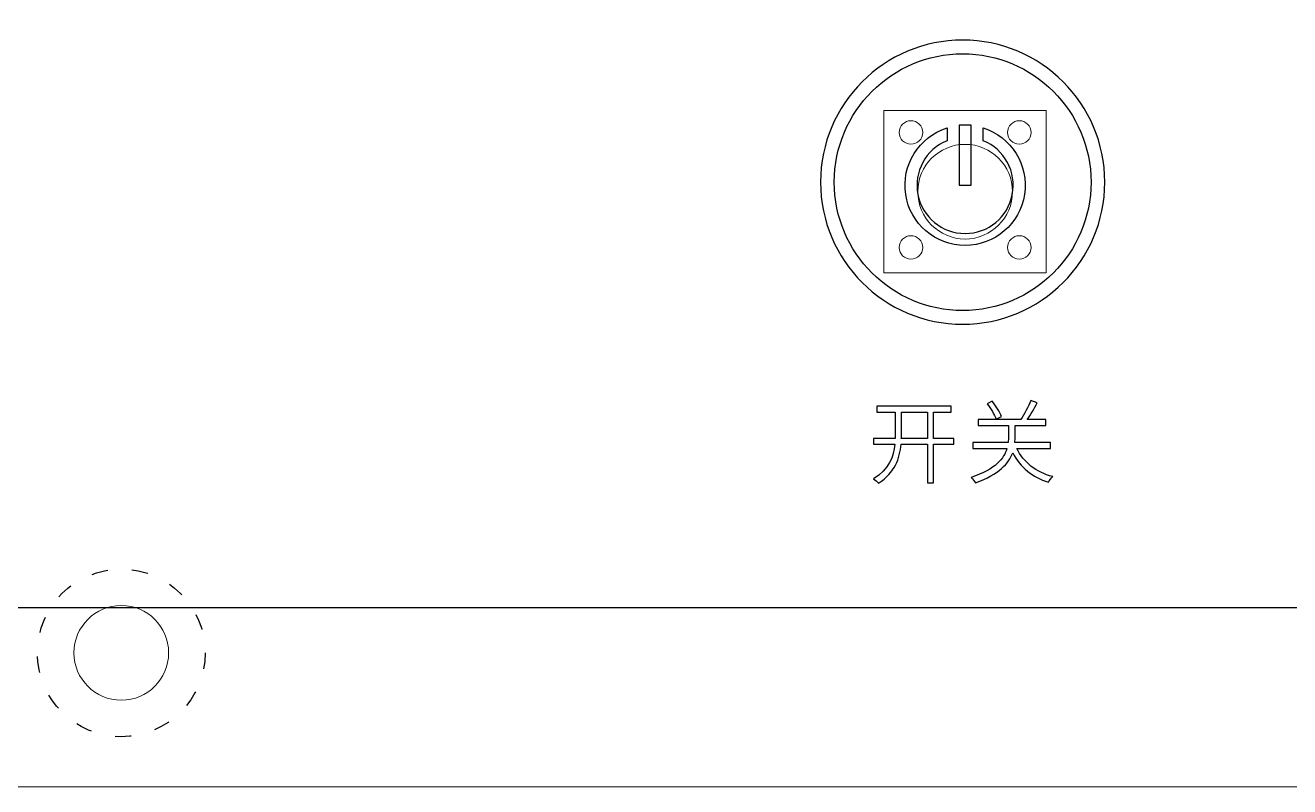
# Model space of a CAD drawing. Header units: millimetres. Extents: x 1003 to 1574, y -7 to 383.
# Drawn here: x 1129.55 to 1176.3, y 63.75 to 91.9 of the extents above; entities that cross this region are included whole.
import ezdxf

# ---------------------------------------------------------------- set-up
doc = ezdxf.new("R2010")
doc.units = ezdxf.units.MM
doc.linetypes.add('ACAD_ISO03W100', pattern=[30, 12, -18])
doc.layers.add('1', color=7, linetype='Continuous')
doc.layers.add('layer 1', color=7, linetype='Continuous')

# ---------------------------------------------------------------- blocks, each defined once
blk = doc.blocks.new('111')
at = {"layer": 'layer 1', "color": 1}
for points, knots in [([(581.58, 281.308), (574.092, 282.419), (568.226, 288.689), (567.735, 296.362), (567.735, 296.362), (567.735, 296.362), (567.735, 365.578), (567.735, 365.578), (567.735, 365.578), (568.277, 374.047), (575.367, 380.808), (583.958, 380.808), (583.958, 380.808), (583.958, 380.808), (760.978, 380.808), (760.978, 380.808), (760.978, 380.808), (769.919, 380.808), (777.235, 373.486), (777.235, 364.537), (777.235, 364.537), (777.235, 364.537), (777.235, 297.403), (777.235, 297.403), (777.235, 297.403), (777.235, 289.262), (771.181, 282.469), (763.356, 281.308), (763.356, 281.308), (763.356, 281.308), (581.58, 281.308), (581.58, 281.308)], [0, 0, 0, 0, 0.111111, 0.111111, 0.111111, 0.111111, 0.222222, 0.222222, 0.222222, 0.222222, 0.333333, 0.333333, 0.333333, 0.333333, 0.444444, 0.444444, 0.444444, 0.444444, 0.555556, 0.555556, 0.555556, 0.555556, 0.666667, 0.666667, 0.666667, 0.666667, 0.777778, 0.777778, 0.777778, 0.777778, 1, 1, 1, 1]), ([(724.588, 291.779), (721.691, 291.779), (719.334, 294.137), (719.334, 297.034), (719.334, 297.034), (719.334, 299.931), (721.691, 302.288), (724.588, 302.288), (724.588, 302.288), (727.485, 302.288), (729.842, 299.931), (729.842, 297.034), (729.842, 297.034), (729.842, 294.137), (727.485, 291.779), (724.588, 291.779)], [0, 0, 0, 0, 0.2, 0.2, 0.2, 0.2, 0.4, 0.4, 0.4, 0.4, 0.6, 0.6, 0.6, 0.6, 1, 1, 1, 1]), ([(724.588, 301.78), (721.971, 301.78), (719.842, 299.651), (719.842, 297.034), (719.842, 297.034), (719.842, 294.417), (721.971, 292.288), (724.588, 292.288), (724.588, 292.288), (727.205, 292.288), (729.334, 294.417), (729.334, 297.034), (729.334, 297.034), (729.334, 299.651), (727.205, 301.78), (724.588, 301.78)], [0, 0, 0, 0, 0.2, 0.2, 0.2, 0.2, 0.4, 0.4, 0.4, 0.4, 0.6, 0.6, 0.6, 0.6, 1, 1, 1, 1]), ([(725.347, 299.038), (725.347, 299.038), (725.347, 298.565), (725.347, 298.565), (725.347, 298.565), (726.136, 298.245), (726.588, 297.412), (726.425, 296.576), (726.425, 296.576), (726.263, 295.74), (725.531, 295.137), (724.679, 295.137), (724.679, 295.137), (723.828, 295.137), (723.096, 295.74), (722.934, 296.576), (722.934, 296.576), (722.771, 297.412), (723.223, 298.245), (724.013, 298.565), (724.013, 298.565), (724.013, 298.565), (724.013, 299.038), (724.013, 299.038), (724.013, 299.038), (722.966, 298.709), (722.315, 297.665), (722.482, 296.58), (722.482, 296.58), (722.649, 295.495), (723.582, 294.694), (724.679, 294.694), (724.679, 294.694), (725.777, 294.694), (726.71, 295.495), (726.877, 296.58), (726.877, 296.58), (727.044, 297.665), (726.394, 298.709), (725.347, 299.038)], [0, 0, 0, 0, 0.090909, 0.090909, 0.090909, 0.090909, 0.181818, 0.181818, 0.181818, 0.181818, 0.272727, 0.272727, 0.272727, 0.272727, 0.363636, 0.363636, 0.363636, 0.363636, 0.454545, 0.454545, 0.454545, 0.454545, 0.545455, 0.545455, 0.545455, 0.545455, 0.636364, 0.636364, 0.636364, 0.636364, 0.727273, 0.727273, 0.727273, 0.727273, 0.818182, 0.818182, 0.818182, 0.818182, 1, 1, 1, 1]), ([(724.457, 299.141), (724.457, 299.141), (724.902, 299.141), (724.902, 299.141), (724.902, 299.141), (724.902, 299.141), (724.902, 296.917), (724.902, 296.917), (724.902, 296.917), (724.902, 296.917), (724.457, 296.917), (724.457, 296.917), (724.457, 296.917), (724.457, 296.917), (724.457, 299.141), (724.457, 299.141)], [0, 0, 0, 0, 0.2, 0.2, 0.2, 0.2, 0.4, 0.4, 0.4, 0.4, 0.6, 0.6, 0.6, 0.6, 1, 1, 1, 1]), ([(726.59, 287.191), (726.838, 286.681), (727.3, 286.306), (727.917, 286.148), (727.917, 286.148), (727.864, 286.101), (727.793, 286.004), (727.76, 285.94), (727.76, 285.94), (727.163, 286.121), (726.717, 286.497), (726.438, 287.027), (726.438, 287.027), (726.298, 286.635), (725.939, 286.235), (725.06, 285.92), (725.06, 285.92), (725.033, 285.97), (724.96, 286.064), (724.903, 286.115), (724.903, 286.115), (725.811, 286.426), (726.123, 286.822), (726.227, 287.191), (726.227, 287.191), (726.227, 287.191), (724.963, 287.191), (724.963, 287.191), (724.963, 287.191), (724.963, 287.191), (724.963, 287.412), (724.963, 287.412), (724.963, 287.412), (724.963, 287.412), (726.271, 287.412), (726.271, 287.412), (726.271, 287.412), (726.277, 287.49), (726.281, 287.56), (726.281, 287.63), (726.281, 287.63), (726.281, 287.63), (726.281, 288.036), (726.281, 288.036), (726.281, 288.036), (726.281, 288.036), (725.161, 288.036), (725.161, 288.036), (725.161, 288.036), (725.161, 288.036), (725.161, 288.254), (725.161, 288.254), (725.161, 288.254), (725.161, 288.254), (726.737, 288.254), (726.737, 288.254), (726.737, 288.254), (726.871, 288.456), (727.022, 288.747), (727.109, 288.959), (727.109, 288.959), (727.109, 288.959), (727.347, 288.875), (727.347, 288.875), (727.347, 288.875), (727.24, 288.67), (727.102, 288.439), (726.975, 288.254), (726.975, 288.254), (726.975, 288.254), (727.659, 288.254), (727.659, 288.254), (727.659, 288.254), (727.659, 288.254), (727.659, 288.036), (727.659, 288.036), (727.659, 288.036), (727.659, 288.036), (726.529, 288.036), (726.529, 288.036), (726.529, 288.036), (726.529, 288.036), (726.529, 287.627), (726.529, 287.627), (726.529, 287.627), (726.529, 287.557), (726.526, 287.486), (726.519, 287.412), (726.519, 287.412), (726.519, 287.412), (727.84, 287.412), (727.84, 287.412), (727.84, 287.412), (727.84, 287.412), (727.84, 287.191), (727.84, 287.191), (727.84, 287.191), (727.84, 287.191), (726.59, 287.191), (726.59, 287.191)], [0, 0, 0, 0, 0.038462, 0.038462, 0.038462, 0.038462, 0.076923, 0.076923, 0.076923, 0.076923, 0.115385, 0.115385, 0.115385, 0.115385, 0.153846, 0.153846, 0.153846, 0.153846, 0.192308, 0.192308, 0.192308, 0.192308, 0.230769, 0.230769, 0.230769, 0.230769, 0.269231, 0.269231, 0.269231, 0.269231, 0.307692, 0.307692, 0.307692, 0.307692, 0.346154, 0.346154, 0.346154, 0.346154, 0.384615, 0.384615, 0.384615, 0.384615, 0.423077, 0.423077, 0.423077, 0.423077, 0.461538, 0.461538, 0.461538, 0.461538, 0.5, 0.5, 0.5, 0.5, 0.538462, 0.538462, 0.538462, 0.538462, 0.576923, 0.576923, 0.576923, 0.576923, 0.615385, 0.615385, 0.615385, 0.615385, 0.653846, 0.653846, 0.653846, 0.653846, 0.692308, 0.692308, 0.692308, 0.692308, 0.730769, 0.730769, 0.730769, 0.730769, 0.769231, 0.769231, 0.769231, 0.769231, 0.807692, 0.807692, 0.807692, 0.807692, 0.846154, 0.846154, 0.846154, 0.846154, 0.884615, 0.884615, 0.884615, 0.884615, 0.923077, 0.923077, 0.923077, 0.923077, 1, 1, 1, 1]), ([(725.825, 288.268), (725.768, 288.429), (725.627, 288.667), (725.493, 288.841), (725.493, 288.841), (725.493, 288.841), (725.674, 288.938), (725.674, 288.938), (725.674, 288.938), (725.818, 288.767), (725.959, 288.529), (726.023, 288.375), (726.023, 288.375), (726.023, 288.375), (725.825, 288.268), (725.825, 288.268)], [0, 0, 0, 0, 0.2, 0.2, 0.2, 0.2, 0.4, 0.4, 0.4, 0.4, 0.6, 0.6, 0.6, 0.6, 1, 1, 1, 1]), ([(724.268, 287.345), (724.268, 287.345), (723.513, 287.345), (723.513, 287.345), (723.513, 287.345), (723.513, 287.345), (723.513, 285.913), (723.513, 285.913), (723.513, 285.913), (723.513, 285.913), (723.285, 285.913), (723.285, 285.913), (723.285, 285.913), (723.285, 285.913), (723.285, 287.345), (723.285, 287.345), (723.285, 287.345), (723.285, 287.345), (722.309, 287.345), (722.309, 287.345), (722.309, 287.345), (722.265, 286.816), (722.091, 286.296), (721.471, 285.906), (721.471, 285.906), (721.434, 285.954), (721.354, 286.031), (721.296, 286.068), (721.296, 286.068), (721.867, 286.423), (722.038, 286.879), (722.081, 287.345), (722.081, 287.345), (722.081, 287.345), (721.286, 287.345), (721.286, 287.345), (721.286, 287.345), (721.286, 287.345), (721.286, 287.56), (721.286, 287.56), (721.286, 287.56), (721.286, 287.56), (722.095, 287.56), (722.095, 287.56), (722.095, 287.56), (722.098, 287.61), (722.098, 287.66), (722.098, 287.711), (722.098, 287.711), (722.098, 287.711), (722.098, 288.536), (722.098, 288.536), (722.098, 288.536), (722.098, 288.536), (721.414, 288.536), (721.414, 288.536), (721.414, 288.536), (721.414, 288.536), (721.414, 288.75), (721.414, 288.75), (721.414, 288.75), (721.414, 288.75), (724.16, 288.75), (724.16, 288.75), (724.16, 288.75), (724.16, 288.75), (724.16, 288.536), (724.16, 288.536), (724.16, 288.536), (724.16, 288.536), (723.513, 288.536), (723.513, 288.536), (723.513, 288.536), (723.513, 288.536), (723.513, 287.56), (723.513, 287.56), (723.513, 287.56), (723.513, 287.56), (724.268, 287.56), (724.268, 287.56), (724.268, 287.56), (724.268, 287.56), (724.268, 287.345), (724.268, 287.345)], [0, 0, 0, 0, 0.045455, 0.045455, 0.045455, 0.045455, 0.090909, 0.090909, 0.090909, 0.090909, 0.136364, 0.136364, 0.136364, 0.136364, 0.181818, 0.181818, 0.181818, 0.181818, 0.227273, 0.227273, 0.227273, 0.227273, 0.272727, 0.272727, 0.272727, 0.272727, 0.318182, 0.318182, 0.318182, 0.318182, 0.363636, 0.363636, 0.363636, 0.363636, 0.409091, 0.409091, 0.409091, 0.409091, 0.454545, 0.454545, 0.454545, 0.454545, 0.5, 0.5, 0.5, 0.5, 0.545455, 0.545455, 0.545455, 0.545455, 0.590909, 0.590909, 0.590909, 0.590909, 0.636364, 0.636364, 0.636364, 0.636364, 0.681818, 0.681818, 0.681818, 0.681818, 0.727273, 0.727273, 0.727273, 0.727273, 0.772727, 0.772727, 0.772727, 0.772727, 0.818182, 0.818182, 0.818182, 0.818182, 0.863636, 0.863636, 0.863636, 0.863636, 0.909091, 0.909091, 0.909091, 0.909091, 1, 1, 1, 1]), ([(723.285, 287.56), (723.285, 287.56), (723.285, 288.536), (723.285, 288.536), (723.285, 288.536), (723.285, 288.536), (722.323, 288.536), (722.323, 288.536), (722.323, 288.536), (722.323, 288.536), (722.323, 287.711), (722.323, 287.711), (722.323, 287.711), (722.323, 287.66), (722.323, 287.61), (722.319, 287.56), (722.319, 287.56), (722.319, 287.56), (723.285, 287.56), (723.285, 287.56)], [0, 0, 0, 0, 0.166667, 0.166667, 0.166667, 0.166667, 0.333333, 0.333333, 0.333333, 0.333333, 0.5, 0.5, 0.5, 0.5, 0.666667, 0.666667, 0.666667, 0.666667, 1, 1, 1, 1])]:
    blk.add_open_spline(points, degree=3, knots=knots, dxfattribs=at)

msp = doc.modelspace()

# ---------------------------------------------------------------- linework, layer by layer
at = {"color": 7, "linetype": 'ACAD_ISO03W100', "ltscale": 0.05}
msp.add_circle((1133.101, 68.702), 3.1, dxfattribs=at)
at = {"layer": '1', "color": 7, "linetype": 'Continuous', "lineweight": 18}
for p, q in [((1161.301, 88.752), (1167.301, 88.752)), ((1161.301, 88.752), (1161.301, 82.752)), ((1167.301, 88.752), (1167.301, 82.752)), ((1161.301, 82.752), (1167.301, 82.752)), ((1220.051, 63.752), (1005.951, 63.752))]:
    msp.add_line(p, q, dxfattribs=at)
for centre, radius in [((1162.298, 87.941), 0.434), ((1166.304, 87.941), 0.434), ((1164.301, 85.752), 1.75), ((1162.298, 83.691), 0.434), ((1166.304, 83.691), 0.434)]:
    msp.add_circle(centre, radius, dxfattribs=at)
at = {"layer": '1', "color": 5, "linetype": 'Continuous', "lineweight": 18}
msp.add_circle((1133.101, 68.702), 1.75, dxfattribs=at)

# ---------------------------------------------------------------- block references
at = {"color": 3}
msp.add_blockref('111', (439.621, -210.93), dxfattribs=at)

doc.saveas('drawing.dxf')
